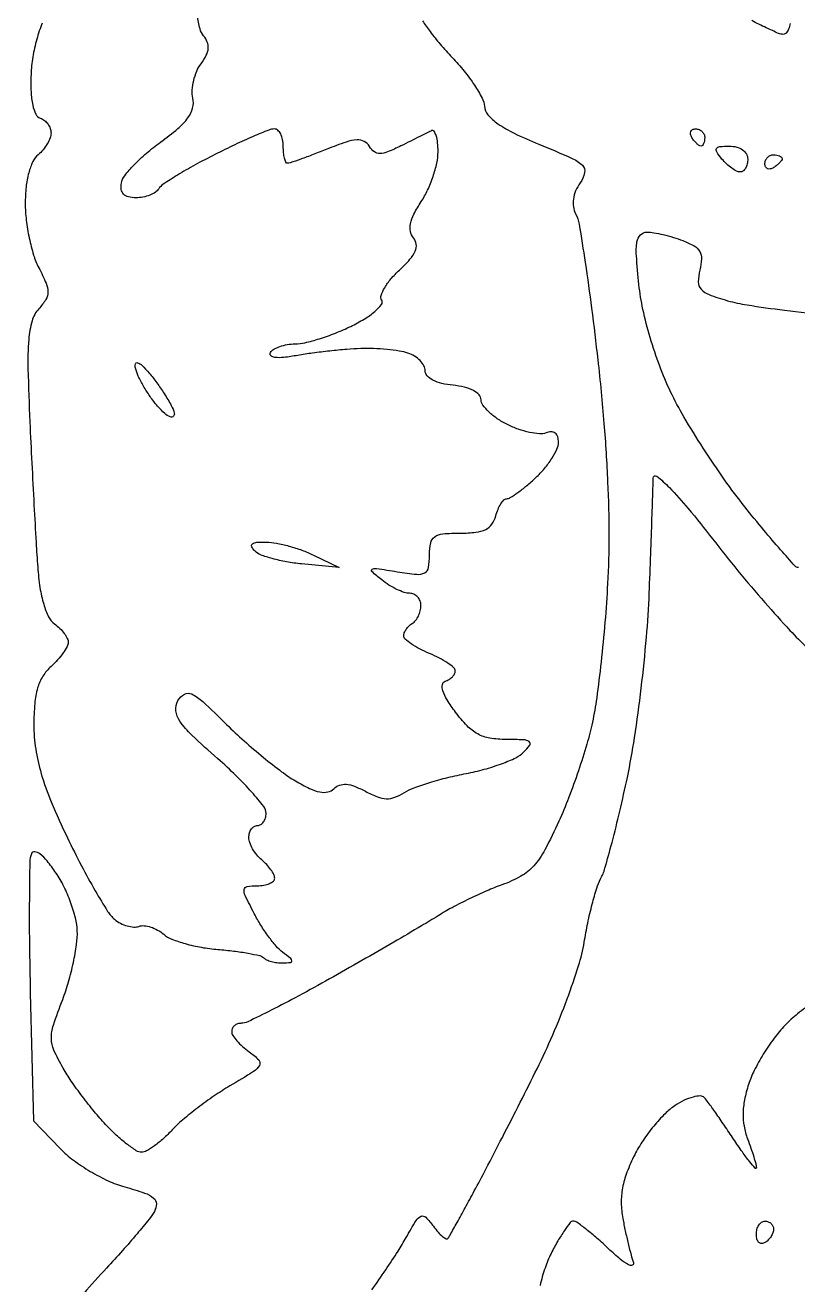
# Model space of a CAD drawing. Extents: x 0 to 102, y 0 to 135.
# Drawn here: x 19.71 to 27.31, y 97.51 to 109.9 of the extents above; entities that cross this region are included whole.
import ezdxf

# ---------------------------------------------------------------- set-up
doc = ezdxf.new("R2010")
doc.units = 0
doc.header["$MEASUREMENT"] = 0

msp = doc.modelspace()

# ---------------------------------------------------------------- linework, layer by layer
for points in [[(19.879782, 109.922147, 0.029449), (19.824909, 109.763615, 0.028174), (19.786015, 109.588046, 0.031133), (19.768749, 109.414986, 0.019662), (19.769111, 109.245003, 0.041973), (19.785519, 109.114792, 0.057642), (19.815616, 109.025291, 0.205125), (19.85985, 108.985975, -0.085476), (19.900268, 108.964287, -0.069326), (19.934536, 108.928899, -0.06969), (19.957674, 108.8857, -0.088375), (19.9656, 108.841209, -0.090741), (19.956537, 108.791683, -0.042932), (19.928323, 108.732944, -0.040659), (19.887255, 108.674789, -0.045514), (19.8387, 108.6264, 0.110107), (19.786117, 108.558471, 0.04525), (19.746063, 108.448392, 0.038393), (19.720299, 108.30823, 0.026265), (19.7118, 108.14654, 0.029929), (19.72152, 107.984306, 0.02197), (19.750884, 107.80644, 0.02234), (19.793777, 107.639999, 0.04512), (19.84485, 107.514706, -0.017166), (19.917566, 107.361413, -0.102125), (19.935511, 107.275129, -0.141365), (19.914684, 107.202528, -0.043861), (19.845458, 107.111068, 0.115264), (19.778983, 106.991115, 0.049376), (19.74637, 106.80969, 0.026135), (19.738578, 106.520461, 0.005063), (19.757115, 105.99781, 0.001073), (19.776411, 105.59379, 0.000994), (19.797919, 105.17942, 0.000991), (19.818526, 104.810703, 0.003337), (19.834097, 104.569591, 0.020026), (19.856606, 104.368013, 0.034665), (19.893473, 104.203578, 0.04248), (19.941901, 104.080463, 0.120516), (20.00089, 104.010365, -0.03695), (20.05213, 103.966744, -0.038853), (20.095464, 103.916738, -0.042008), (20.125541, 103.867943, -0.117645), (20.1348, 103.829135, -0.126278), (20.124028, 103.787165, -0.02968), (20.085098, 103.725317, -0.028726), (20.030366, 103.657438, -0.024811), (19.9656, 103.5927, 0.070595), (19.885618, 103.496631, 0.066854), (19.833719, 103.380356, 0.050692), (19.805194, 103.227935, 0.020931), (19.7964, 103.017954, 0.038038), (19.814594, 102.77915, 0.034369), (19.868856, 102.537392, 0.027255), (19.968396, 102.259535, 0.012165), (20.127899, 101.905052, 0.008526), (20.264419, 101.63239, 0.010726), (20.400488, 101.38491, 0.009007), (20.522061, 101.18309, 0.07964), (20.590354, 101.105088, 0.053041), (20.648503, 101.066428, 0.049709), (20.714742, 101.039862, 0.053376), (20.778792, 101.028509, 0.104297), (20.829906, 101.035663, -0.110618), (20.88132, 101.042204, -0.054169), (20.946353, 101.028885, -0.049933), (21.014008, 100.999478, -0.0513), (21.073829, 100.957461, 0.085816), (21.152247, 100.910068, 0.025093), (21.286375, 100.865288, 0.024411), (21.444985, 100.82928, 0.023954), (21.607354, 100.808626, -0.011005), (21.763636, 100.792844, -0.014955), (21.903744, 100.771302, -0.011811), (22.017988, 100.747419, -0.139823), (22.057175, 100.725625, 0.095986), (22.086293, 100.70596, 0.036217), (22.132983, 100.689955, 0.034231), (22.187682, 100.67947, 0.035274), (22.24275, 100.676691, 0.01601), (22.32047, 100.680744, 0.392781), (22.333794, 100.69539, 0.222957), (22.322572, 100.718674, 0.00777), (22.241651, 100.782441, -0.052898), (22.18003, 100.840721, -0.01874), (22.104538, 100.935993, -0.018357), (22.028836, 101.047628, -0.020565), (21.964528, 101.16045, -0.006924), (21.875499, 101.338758, -0.13975), (21.865261, 101.397851, -0.34031), (21.893809, 101.427755, -0.038161), (21.993827, 101.4354, 0.0414), (22.05944, 101.440842, 0.060901), (22.114859, 101.457208, 0.080055), (22.152477, 101.481245, 0.213783), (22.1652, 101.509641, 0.117955), (22.156661, 101.545333, 0.036411), (22.127923, 101.593011, 0.034151), (22.086865, 101.643422, 0.031583), (22.0383, 101.6892, -0.048188), (21.989744, 101.738109, -0.041499), (21.948677, 101.797815, -0.04354), (21.920518, 101.858803, -0.086594), (21.9114, 101.911059, -0.070908), (21.917748, 101.955597, -0.086403), (21.936251, 101.993366, -0.100269), (21.963739, 102.018617, -0.136626), (21.996, 102.0276, 0.140409), (22.028261, 102.036842, 0.099908), (22.055749, 102.062818, 0.085106), (22.074262, 102.101668, 0.068832), (22.0806, 102.147492, 0.167775), (22.057282, 102.215028, 0.015009), (21.940679, 102.354899, 0.018237), (21.786724, 102.516422, 0.013217), (21.604273, 102.685199, -0.009161), (21.350374, 102.916274, -0.053495), (21.23316, 103.053416, -0.120623), (21.194039, 103.157273, -0.158908), (21.21353, 103.255946, -0.13813), (21.276951, 103.319451, -0.246657), (21.348862, 103.321457, -0.073917), (21.457067, 103.246898, -0.006842), (21.692303, 103.021253, 0.012519), (21.863715, 102.860526, 0.010411), (22.053655, 102.69813, 0.01055), (22.233888, 102.556665, 0.027837), (22.370299, 102.465586, 0.02117), (22.508516, 102.391737, 0.062192), (22.610594, 102.357438, 0.100419), (22.687587, 102.357456, 0.1473), (22.746844, 102.389284, -0.110948), (22.802065, 102.424245, -0.106491), (22.86779, 102.43292, -0.074256), (22.95013, 102.413711, -0.0285), (23.057011, 102.364121, 0.030196), (23.175887, 102.309455, 0.084847), (23.265298, 102.291203, 0.098218), (23.347897, 102.304849, 0.049717), (23.442808, 102.351742, -0.050543), (23.535819, 102.397506, -0.013998), (23.690049, 102.450033, -0.013985), (23.869003, 102.500001, -0.014226), (24.049456, 102.539572, 0.020165), (24.226819, 102.580679, 0.021483), (24.396523, 102.635233, 0.021676), (24.537633, 102.694451, 0.086393), (24.614097, 102.74824, 0.040869), (24.673522, 102.818263, 0.412703), (24.667976, 102.85245, 0.149321), (24.615055, 102.87062, 0.008568), (24.441138, 102.8736, -0.041759), (24.282081, 102.886907, -0.082689), (24.162706, 102.928056, -0.07706), (24.057834, 103.007906, -0.032406), (23.943133, 103.143691, -0.020151), (23.862017, 103.263192, -0.059044), (23.819865, 103.353173, -0.118157), (23.814714, 103.413685, -0.28181), (23.842623, 103.446841, 0.056977), (23.880549, 103.464492, 0.060534), (23.912667, 103.489954, 0.067855), (23.934474, 103.518998, 0.127824), (23.9418, 103.547186, 0.21689), (23.927113, 103.579451, 0.029947), (23.867246, 103.625588, 0.029868), (23.785213, 103.674428, 0.021149), (23.688, 103.7196, -0.021794), (23.590791, 103.764923, -0.030605), (23.508754, 103.814216, -0.031062), (23.449079, 103.860947, -0.214278), (23.4342, 103.894071, -0.100124), (23.440342, 103.924436, -0.052191), (23.459051, 103.958404, -0.048933), (23.486439, 103.990557, -0.053528), (23.5188, 104.0157, 0.08825), (23.551188, 104.044662, 0.053305), (23.578549, 104.088437, 0.051278), (23.597125, 104.139383, 0.061875), (23.6034, 104.189893, 0.089642), (23.594988, 104.236436, 0.095231), (23.570873, 104.27599, 0.09981), (23.534914, 104.302454, 0.109302), (23.49267, 104.3118, -0.082991), (23.438864, 104.320793, -0.029212), (23.366227, 104.350618, -0.028053), (23.288727, 104.39337, -0.029356), (23.21772, 104.443945, -0.013267), (23.121706, 104.525496, -0.5223), (23.124598, 104.548989, -0.159236), (23.16679, 104.556223, -0.003634), (23.37075, 104.524711, 0.013525), (23.564221, 104.498727, 0.146907), (23.640736, 104.513068, 0.237483), (23.677966, 104.564402, 0.040308), (23.688, 104.688667, -0.049144), (23.699683, 104.807246, -0.191831), (23.739011, 104.86787, -0.134669), (23.819216, 104.897014, -0.020205), (23.99202, 104.904, 0.026844), (24.143883, 104.912159, 0.086439), (24.240771, 104.939999, 0.125243), (24.302216, 104.991905, 0.09135), (24.340287, 105.0732, -0.032429), (24.3618, 105.137983, -0.044246), (24.38986, 105.192697, -0.051711), (24.419894, 105.230947, -0.203184), (24.446913, 105.2424, 0.143302), (24.48266, 105.25286, 0.014461), (24.556726, 105.303342, 0.017192), (24.642859, 105.370405, 0.012869), (24.733146, 105.44986, 0.030534), (24.818816, 105.539575, 0.032249), (24.891243, 105.637502, 0.034098), (24.941963, 105.729431, 0.109433), (24.957, 105.797312, 0.073717), (24.948801, 105.852618, 0.15819), (24.924439, 105.887616, 0.168989), (24.88547, 105.900275, 0.086635), (24.834438, 105.890271, -0.11072), (24.769885, 105.880788, -0.034222), (24.672051, 105.894883, -0.03235), (24.561562, 105.926199, -0.030477), (24.453738, 105.972016, -0.033221), (24.354936, 106.029794, -0.040502), (24.271428, 106.096847, -0.045036), (24.213005, 106.163018, -0.159656), (24.1956, 106.216136, 0.194101), (24.176148, 106.264356, 0.082089), (24.119173, 106.306787, 0.06013), (24.0315, 106.339407, 0.035003), (23.92065, 106.35799, -0.034698), (23.808655, 106.376695, -0.061776), (23.721248, 106.409421, -0.085526), (23.665078, 106.452324, -0.189177), (23.6457, 106.501709, 0.125818), (23.633177, 106.550685, 0.068466), (23.595997, 106.600898, 0.061313), (23.541201, 106.644691, 0.058283), (23.4765, 106.674782, 0.040138), (23.391144, 106.69555, 0.015434), (23.270023, 106.711086, 0.015165), (23.136971, 106.71993, 0.018067), (23.0112, 106.71992, 0.011783), (22.874612, 106.711745, 0.006415), (22.707354, 106.69561, 0.006388), (22.537615, 106.674837, 0.010075), (22.392629, 106.652227, -0.015355), (22.25571, 106.632353, -0.054253), (22.166972, 106.631907, -0.159296), (22.127002, 106.649723, -0.361952), (22.122672, 106.680231, -0.123477), (22.156229, 106.712868, -0.047433), (22.215753, 106.74024, -0.043277), (22.288988, 106.758918, -0.040825), (22.365802, 106.7652, 0.05841), (22.462909, 106.776583, 0.017956), (22.605352, 106.815895, 0.017697), (22.762874, 106.871719, 0.018528), (22.913615, 106.937778, 0.023852), (23.046716, 107.010107, 0.039524), (23.150351, 107.084794, 0.048514), (23.215279, 107.151705, 0.316744), (23.217932, 107.195915, -0.224636), (23.212663, 107.242916, -0.050404), (23.247245, 107.318119, -0.042906), (23.308936, 107.40499, -0.030041), (23.391977, 107.49178, 0.023572), (23.495737, 107.597456, 0.079417), (23.547895, 107.678721, 0.136364), (23.557536, 107.746611, 0.141617), (23.530483, 107.808623, -0.124415), (23.500001, 107.872512, -0.102478), (23.500503, 107.94825, -0.068065), (23.534625, 108.042665, -0.025027), (23.606775, 108.16503, 0.037144), (23.669888, 108.278246, 0.027189), (23.723265, 108.411913, 0.027688), (23.760074, 108.544807, 0.053179), (23.772043, 108.6546, 0.02513), (23.767737, 108.744372, 0.048642), (23.753798, 108.814807, 0.079137), (23.733344, 108.857092, 0.369482), (23.70915, 108.863385, 0.001788), (23.67135, 108.844801, 0.000257), (23.594218, 108.806485, 0.000292), (23.503037, 108.761067, 0.000249), (23.406992, 108.713095, -0.017598), (23.276359, 108.653417, -0.093842), (23.199924, 108.63743, -0.168068), (23.145638, 108.655057, -0.092825), (23.098144, 108.707208, 0.132158), (23.04495, 108.757205, 0.139281), (22.974942, 108.772482, 0.067248), (22.867851, 108.751195, 0.012524), (22.67949, 108.681248, -0.003736), (22.543013, 108.62782, -0.005386), (22.421429, 108.582763, -0.002948), (22.318265, 108.546475, -0.083275), (22.290388, 108.5418, -0.301163), (22.274656, 108.552221, -0.041341), (22.261723, 108.591502, -0.036247), (22.252737, 108.646154, -0.022631), (22.2498, 108.711, 0.049452), (22.24338, 108.775749, 0.069446), (22.22424, 108.830497, 0.089617), (22.196008, 108.867347, 0.186699), (22.162787, 108.8802, 0.09555), (22.107129, 108.869466, 0.006231), (21.954746, 108.806202, 0.008878), (21.774239, 108.724785, 0.006499), (21.57675, 108.628293, 0.008791), (21.381721, 108.525501, 0.011732), (21.208612, 108.424977, 0.009061), (21.068634, 108.335711, 0.108273), (21.02427, 108.289893, -0.112639), (20.991584, 108.256714, -0.050007), (20.936459, 108.228807, -0.046018), (20.869555, 108.209806, -0.046221), (20.800404, 108.2034, -0.058846), (20.726491, 108.212129, -0.140523), (20.67882, 108.239066, -0.16011), (20.656357, 108.284438, -0.083305), (20.65789, 108.348256, -0.11904), (20.690659, 108.420234, -0.024723), (20.782281, 108.526053, -0.024665), (20.903697, 108.641088, -0.02109), (21.042174, 108.750106, 0.018896), (21.213023, 108.883399, 0.05931), (21.312281, 108.989521, 0.093647), (21.358301, 109.085583, 0.118325), (21.360702, 109.183771, -0.068678), (21.354816, 109.263218, -0.042463), (21.368651, 109.355983, -0.041855), (21.398511, 109.447127, -0.057844), (21.440926, 109.521931, 0.038578), (21.492179, 109.604735, 0.097164), (21.511926, 109.672534, 0.119577), (21.502755, 109.733913, 0.076743), (21.465576, 109.796001, -0.11372), (21.430763, 109.865176, -0.025682), (21.405946, 109.995309, -0.025334)], [(23.618608, 109.944686, 0.014), (23.693686, 109.838226, 0.016938), (23.793036, 109.714383, 0.012549), (23.910756, 109.584174, -0.02074), (24.029136, 109.448843, -0.02352), (24.130732, 109.309555, -0.02361), (24.205037, 109.184447, -0.106916), (24.228006, 109.103261, 0.166234), (24.262766, 109.01921, 0.060098), (24.360438, 108.931951, 0.040129), (24.521761, 108.837671, 0.014871), (24.762252, 108.730583, -0.006455), (25.08372, 108.593873, -0.08454), (25.191422, 108.522741, -0.263803), (25.214118, 108.450037, -0.099763), (25.169937, 108.348979, 0.050313), (25.125513, 108.269646, 0.066395), (25.102846, 108.190023, 0.073478), (25.102995, 108.113932, 0.084068), (25.125608, 108.044858, -0.080258), (25.159606, 107.943609, -0.003344), (25.219435, 107.565897, -0.005713), (25.28244, 107.115482, -0.00402), (25.343439, 106.60752, -0.007339), (25.404219, 105.981563, -0.009583), (25.440409, 105.407467, -0.010502), (25.452357, 104.883194, -0.014078), (25.439821, 104.40792, -0.007219), (25.413669, 104.029295, -0.006386), (25.375702, 103.63574, -0.006425), (25.332414, 103.282076, -0.019369), (25.290509, 103.0428, -0.018766), (25.235793, 102.828189, -0.009797), (25.152451, 102.565074, -0.009729), (25.056277, 102.298132, -0.014667), (24.961233, 102.0699, -0.015635), (24.823994, 101.789523, -0.061024), (24.713902, 101.631454, -0.081531), (24.586189, 101.528633, -0.042883), (24.400429, 101.44357, 0.01683), (24.251948, 101.384719, 0.010023), (24.079166, 101.305255, 0.010027), (23.909963, 101.219058, 0.017056), (23.7726, 101.139436, -0.00657), (23.609862, 101.04049, -0.001568), (23.336616, 100.880385, -0.001612), (23.02159, 100.698482, -0.001593), (22.704198, 100.517916, -0.004895), (22.401403, 100.350817, -0.007122), (22.130898, 100.209909, -0.003899), (21.900721, 100.096386, -0.113076), (21.837048, 100.0818, 0.082762), (21.800824, 100.075763, 0.092556), (21.770062, 100.058358, 0.10061), (21.749492, 100.032436, 0.118104), (21.7422, 100.001997, 0.142769), (21.753487, 99.963275, 0.035944), (21.793078, 99.91, 0.03374), (21.849105, 99.853185, 0.028488), (21.9154, 99.80088, -0.047231), (22.008028, 99.722001, -0.33348), (22.015078, 99.666893, -0.124718), (21.956857, 99.606209, -0.006569), (21.72505, 99.465734, 0.017045), (21.570841, 99.367809, 0.012842), (21.408046, 99.250222, 0.013023), (21.260585, 99.131642, 0.029036), (21.156403, 99.032351, -0.021376), (21.070873, 98.948299, -0.025804), (20.983483, 98.877293, -0.025839), (20.905312, 98.826182, -0.132621), (20.855749, 98.8128, -0.1456), (20.804018, 98.82819, -0.020455), (20.712296, 98.893567, -0.021928), (20.607604, 98.982465, -0.017047), (20.501586, 99.08775, -0.016191), (20.391012, 99.213216, -0.010838), (20.272439, 99.363393, -0.01092), (20.16377, 99.514068, -0.021056), (20.084656, 99.64001, -0.024201), (19.994009, 99.818293, -0.104116), (19.968811, 99.933961, -0.081962), (19.989233, 100.063348, -0.011728), (20.079908, 100.31681, 0.021638), (20.137997, 100.489927, 0.01759), (20.185521, 100.679765, 0.01794), (20.216896, 100.858003, 0.043434), (20.223781, 100.991415, 0.052873), (20.205832, 101.117957, 0.026555), (20.15813, 101.272358, 0.026031), (20.09127, 101.428408, 0.034861), (20.013914, 101.561486, 0.020004), (19.927513, 101.678449, 0.058974), (19.856325, 101.748416, 0.141181), (19.805104, 101.768781, 0.337591), (19.772351, 101.748554, 0.087569), (19.756687, 101.667857, 0.002318), (19.752159, 101.302271, 0.004794), (19.752951, 100.871376, 0.003254), (19.761751, 100.380796), (19.792551, 99.120926), (20.056427, 98.848676, 0.04071), (20.185042, 98.735952, 0.025774), (20.351185, 98.625494, 0.025742), (20.528271, 98.532461, 0.039836), (20.690322, 98.472826, -0.013622), (20.886155, 98.412197, -0.091148), (20.974786, 98.362705, -0.222861), (21.001657, 98.305802, -0.130476), (20.98213, 98.231463, -0.039929), (20.929833, 98.15439, -0.006109), (20.811944, 98.011029, -0.006798), (20.668158, 97.845098, -0.005848), (20.512605, 97.674504, 0.007141), (20.286502, 97.425247, 0.069564)], [(27.235784, 109.918459, -0.059842), (27.219479, 109.862047, -0.078699), (27.195547, 109.823702, -0.217262), (27.167256, 109.8108, -0.102855), (27.120788, 109.820461, -0.007364), (27.000072, 109.875053, -0.010104), (26.857247, 109.945751, -0.007452)], [(27.31668, 104.565209, -0.210078), (27.284636, 104.579586, -0.002973), (27.140897, 104.740536, -0.007667), (26.976174, 104.933076, -0.004905), (26.790477, 105.161518, -0.014631), (26.589911, 105.42895, -0.010318), (26.379728, 105.740442, -0.010425), (26.190942, 106.046912, -0.021495), (26.058898, 106.295503, -0.02207), (25.952086, 106.547327, -0.017578), (25.858713, 106.827335, -0.017896), (25.787522, 107.105062, -0.027757), (25.748199, 107.349286, -0.007885), (25.72304, 107.633234, -0.056468), (25.728569, 107.770656, -0.160133), (25.762969, 107.838276, -0.198192), (25.827741, 107.865, -0.042522), (25.893972, 107.859357, -0.015499), (25.986305, 107.840546, -0.015237), (26.086526, 107.813622, -0.017602), (26.180144, 107.781752, -0.038432), (26.290765, 107.729654, -0.133585), (26.346305, 107.674427, -0.144954), (26.363745, 107.601498, -0.048219), (26.347208, 107.491739, 0.057775), (26.331911, 107.375174, 0.190132), (26.358791, 107.303916, 0.12067), (26.437231, 107.250927, 0.017845), (26.620206, 107.190645, 0.032894), (26.811211, 107.148573, 0.005601), (27.18029, 107.096622, 0.006092), (27.6159, 107.045663, 0.005394)], [(23.121067, 97.45841, 0.005408), (23.257754, 97.657169, 0.00546), (23.378573, 97.841299, 0.01504), (23.458345, 97.974472, -0.009625), (23.556067, 98.141692, -0.159414), (23.604505, 98.183033, -0.307043), (23.651843, 98.173168, -0.034551), (23.726378, 98.084757, 0.022735), (23.77326, 98.026405, 0.041604), (23.817245, 97.98415, 0.058623), (23.852565, 97.961756, 0.373972), (23.871433, 97.966933, 0.019819), (23.890137, 97.997603, 0.000675), (23.958603, 98.12097, 0.00127), (24.03889, 98.266972, 0.000885), (24.12877, 98.4321, 0.004165), (24.243123, 98.64734, 0.001442), (24.404673, 98.959823, 0.001433), (24.580694, 99.305152, 0.001665), (24.74606, 99.634605, 0.013951), (24.900153, 99.967109, 0.012331), (25.042302, 100.321556, 0.012482), (25.154527, 100.647297, 0.036387), (25.209667, 100.878538, -0.01118), (25.244876, 101.068044, -0.011608), (25.288136, 101.253412, -0.011368), (25.332869, 101.411826, -0.048399), (25.37065, 101.502529, 0.052883), (25.413004, 101.60683, 0.005534), (25.483211, 101.861502, 0.006811), (25.55956, 102.16777, 0.005407), (25.633919, 102.500496, 0.01479), (25.704875, 102.89158, 0.007872), (25.770677, 103.379111, 0.007829), (25.822303, 103.879759, 0.012064), (25.849697, 104.314194, 0.000575), (25.864214, 104.699151, 0.000766), (25.876466, 105.048929, 0.000536), (25.885977, 105.342312, 0.007834), (25.8876, 105.44586, -0.624868), (25.923794, 105.463513, -0.033604), (26.047706, 105.352531, -0.020757), (26.231987, 105.147316, -0.007891), (26.472258, 104.846774, 0.007629), (26.721716, 104.534405, 0.006997), (26.98776, 104.220551, 0.007011), (27.232976, 103.947176, 0.022731), (27.406149, 103.775805, -0.020268)], [(27.464842, 100.286804, 0.024604), (27.309257, 100.176031, 0.036175), (27.185384, 100.062871, 0.030279), (27.077748, 99.934485, 0.020949), (26.971439, 99.777506, 0.021189), (26.881692, 99.617441, 0.040087), (26.825696, 99.480636, 0.028232), (26.786431, 99.32809, 0.044203), (26.771952, 99.19345, 0.048858), (26.781806, 99.068748, 0.04674), (26.815661, 98.946379, -0.007506), (26.849028, 98.854487, -0.009296), (26.877203, 98.767934, -0.00788), (26.898277, 98.694745, -0.066245), (26.9028, 98.660754, -0.686784), (26.891133, 98.656266, -0.015466), (26.837191, 98.719861, -0.014526), (26.765207, 98.815842, -0.007246), (26.679449, 98.941211, 0.003098), (26.589263, 99.075429, 0.003758), (26.502993, 99.200091, 0.003184), (26.42898, 99.303932, 0.025859), (26.392392, 99.349426, 0.220996), (26.352349, 99.366677, 0.057572), (26.281185, 99.356414, 0.04735), (26.19425, 99.324395, 0.033143), (26.10327, 99.273053, 0.051936), (26.004619, 99.192652, 0.024087), (25.893641, 99.069892, 0.023553), (25.788427, 98.928511, 0.030242), (25.70618, 98.788848, 0.027252), (25.629778, 98.616492, 0.044617), (25.586651, 98.46281, 0.049133), (25.573882, 98.315091, 0.043399), (25.589114, 98.161263, 0.00679), (25.613693, 98.039405, 0.006122), (25.642383, 97.913964, 0.006145), (25.670857, 97.802164, 0.019282), (25.693774, 97.728142, -0.403256), (25.682388, 97.703173, -0.223413), (25.64599, 97.705479, -0.048587), (25.564413, 97.761285, -0.014702), (25.452136, 97.86105, 0.009186), (25.336191, 97.966385, 0.0131), (25.229179, 98.055233, 0.009038), (25.137661, 98.124611, 0.158962), (25.102742, 98.136, 0.230409), (25.072621, 98.121341, 0.015845), (25.014965, 98.042808, 0.02003), (24.950482, 97.940306, 0.013543), (24.884958, 97.81875, 0.03499), (24.824382, 97.674413, 0.023569), (24.774929, 97.502618, 0.023785)]]:
    msp.add_lwpolyline(points, format="xyb")
for points in [[(26.305607, 108.8802, -0.093332), (26.339807, 108.87376, -0.09642), (26.368882, 108.855349, -0.099167), (26.388342, 108.82788, -0.105053), (26.3952, 108.7956, -0.042167), (26.392464, 108.763211, -0.061769), (26.384241, 108.735851, -0.081139), (26.372159, 108.717299, -0.210953), (26.357893, 108.711, -0.151918), (26.340065, 108.716545, -0.038439), (26.316186, 108.735851, -0.035638), (26.291057, 108.763217, -0.029505), (26.2683, 108.7956, -0.082592), (26.255059, 108.827926, -0.161196), (26.257691, 108.855349, -0.182303), (26.275579, 108.873577, -0.108972)], [(26.638641, 108.711, -0.064485), (26.709366, 108.701841, -0.089651), (26.767124, 108.674903, -0.107148), (26.804724, 108.633896, -0.132926), (26.8182, 108.5841, -0.056567), (26.812691, 108.535561, -0.075975), (26.796392, 108.494477, -0.095133), (26.772281, 108.466934, -0.167044), (26.743959, 108.4572, -0.117955), (26.708267, 108.465739, -0.036411), (26.660589, 108.494477, -0.034151), (26.610178, 108.535535, -0.031583), (26.5644, 108.5841, -0.027702), (26.513163, 108.6533, -0.285199), (26.512269, 108.687308, -0.243483), (26.543242, 108.70689, -0.02153)], [(27.072, 108.6264, -0.042167), (27.104389, 108.623664, -0.061769), (27.131749, 108.615441, -0.081139), (27.150301, 108.603359, -0.210953), (27.1566, 108.589093, -0.151918), (27.151055, 108.571265, -0.038439), (27.131749, 108.547386, -0.035638), (27.104383, 108.522257, -0.029505), (27.072, 108.4995, -0.082592), (27.039674, 108.486259, -0.161196), (27.012251, 108.488891, -0.182303), (26.994023, 108.506779, -0.108972), (26.9874, 108.536807, -0.093332), (26.99384, 108.571007, -0.09642), (27.012251, 108.600082, -0.099167), (27.03972, 108.619542, -0.105053)], [(20.815799, 106.5805, -0.115209), (20.860552, 106.552991, -0.019362), (20.929708, 106.478982, -0.020301), (21.005489, 106.383761, -0.016792), (21.078491, 106.2766, -0.014593), (21.148025, 106.159343, -0.063681), (21.177807, 106.084537, -0.271066), (21.168803, 106.052952, -0.291087), (21.137604, 106.046721, -0.096777), (21.083778, 106.080641, -0.025688), (21.013205, 106.154277, -0.025062), (20.940057, 106.248007, -0.023461), (20.874912, 106.35062, -0.019712), (20.82411, 106.448363, -0.047088), (20.79642, 106.525221, -0.114131), (20.795358, 106.568712, -0.44948)], [(22.08483, 104.815584, -0.042759), (22.182286, 104.805424, -0.020079), (22.305768, 104.776578, -0.019727), (22.433556, 104.735772, -0.026178), (22.5459, 104.688157), (22.7997, 104.564545), (22.429906, 104.600696, -0.020124), (22.281643, 104.621241, -0.022931), (22.141927, 104.65304, -0.0229), (22.02708, 104.690519, -0.106442), (21.968836, 104.728124, -0.087349), (21.939814, 104.769547, -0.354192), (21.946737, 104.797366, -0.146219), (21.989779, 104.813355, -0.020931)], [(26.9874, 98.136, -0.092995), (27.019695, 98.129941, -0.096318), (27.047149, 98.112615, -0.099231), (27.065523, 98.086767, -0.105429), (27.072, 98.056393, -0.089642), (27.065799, 98.022081, -0.053229), (27.047149, 97.984811, -0.051032), (27.019761, 97.950405, -0.06081), (26.9874, 97.9245, -0.139169), (26.955282, 97.915368, -0.191142), (26.927651, 97.926317, -0.138808), (26.908998, 97.957439, -0.066118), (26.9028, 98.004107, -0.062283), (26.909106, 98.054538, -0.080552), (26.927651, 98.097256, -0.097988), (26.955135, 98.125846, -0.153634)]]:
    msp.add_lwpolyline(points, format="xyb", close=True)

doc.saveas('drawing.dxf')
